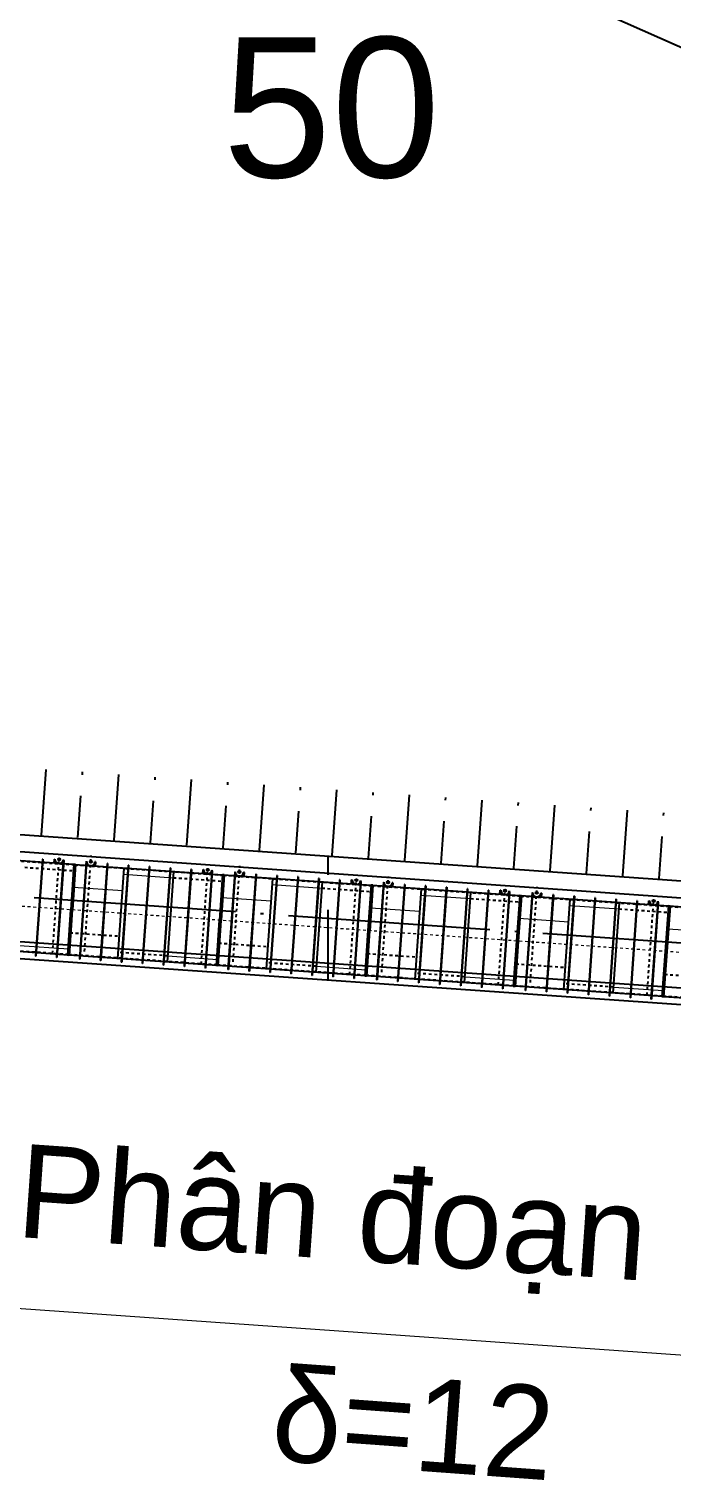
# Model space of a CAD drawing. Header units: inches. Extents: x 444671 to 463716, y 1783086 to 1794968.
# Drawn here: x 457347.7 to 457370.7, y 1787259.3 to 1787311.1 of the extents above; entities that cross this region are included whole.
import ezdxf

# ---------------------------------------------------------------- set-up
doc = ezdxf.new("R2010")
doc.units = ezdxf.units.IN
doc.header["$MEASUREMENT"] = 0
for name, pattern in [('ACAD_ISO04W100', [30, 24, -3, 0, -3]), ('CENTER', [2, 1.25, -0.25, 0.25, -0.25]), ('DASHED2', [9.525, 6.35, -3.175]), ('HIDDEN', [0.375, 0.25, -0.125])]:
    doc.linetypes.add(name, pattern=pattern)
for name, color, linetype in [('4', 4, 'Continuous'), ('Bao', 137, 'Continuous'), ('CONGTRINH', 2, 'Continuous'), ('CTTRINH', 4, 'Continuous'), ('Dong', 252, 'HIDDEN'), ('khoanmoi', 3, 'Continuous'), ('KHUAT', 8, 'DASHED2'), ('Tam', 1, 'CENTER'), ('Tim', 1, 'ACAD_ISO04W100')]:
    doc.layers.add(name, color=color, linetype=linetype)
for name, color, linetype, lineweight in [('doi', 33, 'Continuous', 25), ('manh', 128, 'Continuous', 15), ('Texdoi', 40, 'Continuous', 15)]:
    doc.layers.add(name, color=color, linetype=linetype, lineweight=lineweight)
doc.styles.add('25', font='', dxfattribs={"height": 5})
doc.styles.add('Arial', font='arial.ttf')
doc.styles.get('25').set_extended_font_data('.VnArial')
doc.linetypes.add('_llA', pattern='A,2,-0.2,["xxxx",Standard,S=0.1,R=0,X=-0.1,Y=-0.05],-0.34', length=2.54)
doc.linetypes.add('NEN_DA1', pattern='A,1.5,-0.15,["Y",Standard,S=0.2,R=0,X=-0.15,Y=-0.2],-0.005', length=1.655)
doc.dimstyles.new('1-1', dxfattribs={"dimtxt": 2, "dimasz": 2.5, "dimexe": 1, "dimexo": 0, "dimgap": 1, "dimtad": 1, "dimtoh": 1, "dimdec": 0, "dimzin": 0, "dimdsep": 46, "dimtxsty": 'Standard', "dimcen": 0.09, "dimclrd": 3, "dimclre": 3, "dimclrt": 4, "dimadec": 0, "dimazin": 0, "dimtfac": 1, "dimtdec": 0, "dimtmove": 0, "dimatfit": 0, "dimfxl": 0, "dimtolj": 1, "dimtzin": 0, "dimarcsym": 0})

# ---------------------------------------------------------------- blocks, each defined once
blk = doc.blocks.new('*D141')
at = {"layer": 'Bao', "color": 3, "lineweight": -2, "ltscale": 0.2, "transparency": 16777216}
for p, q in [((-762204, 175009), (-763321, 159058)), ((-714459, 171667), (-715576, 155716)), ((-759048, 160430), (-719616, 157670))]:
    blk.add_line(p, q, dxfattribs=at)
at = {"layer": 'Bao', "color": 3, "ltscale": 0.2, "transparency": 16777216}
for points in [[(-759000, 161123), (-759097, 159737), (-763205, 160721)], [(-719567, 158362), (-719664, 156977), (-715459, 157379)]]:
    blk.add_solid(points, dxfattribs=at)
at = {"layer": 'Defpoints', "color": 0, "ltscale": 0.2, "transparency": 16777216}
for p in [(-762204, 175009), (-714459, 171667), (-715459, 157379)]:
    blk.add_point(p, dxfattribs=at)
at = {"layer": 'Bao', "color": 4, "ltscale": 0.2, "transparency": 16777216, "insert": (-739064, 162882), "char_height": 3333.33, "attachment_point": 5, "rotation": 355.9956}
blk.add_mtext('\\A1;{\\f.VnArial|b0|i0|c0|p34;Ph©n ®o¹n 13}', dxfattribs=at)
blk = doc.blocks.new('A$C491C4D06')
at = {"layer": 'Bao'}
for p, q in [((-751505.4, 175880.2), (-756778.5, 176249.3)), ((-752618.3, 176078.1), (-752632.3, 176079.1)), ((-752211.7, 175929.6), (-752201.2, 176079.3)), ((-752201.2, 176079.3), (-752181.3, 176077.9)), ((-752191.8, 175928.2), (-752181.3, 176077.9)), ((-751882, 176056.9), (-751892.5, 175907.3)), ((-751504.7, 175890.2), (-751618.2, 174270.1)), ((-751586.5, 174263.9), (-751473.5, 175877.9)), ((-751444.9, 175886), (-751558.3, 174265.9)), ((-751444.9, 175886), (-751504.7, 175890.2)), ((-746200.4, 175508.8), (-751473.5, 175877.9)), ((-751062.5, 175849.2), (-751052, 175998.8)), ((-750752.8, 175977.8), (-750763.3, 175828.2)), ((-750732.8, 175976.4), (-750752.8, 175977.8)), ((-750732.8, 175976.4), (-750743.3, 175826.8)), ((-750306, 175916.5), (-750319.9, 175917.5)), ((-749933.7, 172528.2), (-749707.7, 175756.3)), ((-749557.8, 175864.1), (-749571.8, 175865)), ((-748809.7, 175811.6), (-748823.6, 175812.6)), ((-748168, 172404.6), (-747942, 175632.7)), ((-748061.5, 175759.2), (-748075.4, 175760.2)), ((-747313.3, 175706.8), (-747327.3, 175707.8)), ((-746906.7, 175558.3), (-746896.2, 175707.9)), ((-746896.2, 175707.9), (-746876.3, 175706.5)), ((-746886.7, 175556.9), (-746876.3, 175706.5)), ((-746577, 175685.5), (-746587.5, 175535.9)), ((-745757.5, 175477.8), (-745747, 175627.4)), ((-745447.8, 175606.5), (-745458.2, 175456.8)), ((-745427.8, 175605.1), (-745447.8, 175606.5)), ((-745427.8, 175605.1), (-745438.3, 175455.4)), ((-746199.7, 175518.8), (-746313.1, 173898.7)), ((-746281.5, 173892.5), (-746168.5, 175506.6)), ((-746139.9, 175514.6), (-746253.3, 173894.6)), ((-746139.9, 175514.6), (-746199.7, 175518.8)), ((-740895.4, 175137.4), (-746168.5, 175506.6)), ((-745001, 175545.1), (-745014.9, 175546.1)), ((-744628.7, 172156.9), (-744402.7, 175385)), ((-744252.8, 175492.7), (-744266.8, 175493.7)), ((-743504.6, 175440.3), (-743518.6, 175441.2)), ((-742863, 172033.3), (-742637, 175261.4)), ((-742756.5, 175387.8), (-742770.4, 175388.8)), ((-742008.3, 175335.4), (-742022.3, 175336.4)), ((-741601.7, 175186.9), (-741591.2, 175336.5)), ((-741591.2, 175336.5), (-741571.2, 175335.1)), ((-741581.7, 175185.5), (-741571.2, 175335.1)), ((-741272, 175314.2), (-741282.5, 175164.5)), ((-740894.7, 175147.4), (-741008.1, 173527.4)), ((-740976.5, 173521.2), (-740863.5, 175135.2)), ((-740834.9, 175143.2), (-740948.3, 173523.2)), ((-740834.9, 175143.2), (-740894.7, 175147.4)), ((-735590.4, 174766.1), (-740863.5, 175135.2)), ((-740452.5, 175106.4), (-740442, 175256.1)), ((-740142.7, 175235.1), (-740153.2, 175085.5)), ((-740122.8, 175233.7), (-740142.7, 175235.1)), ((-740122.8, 175233.7), (-740133.3, 175084.1)), ((-739695.9, 175173.8), (-739709.9, 175174.7)), ((-738947.8, 175121.3), (-738961.7, 175122.3)), ((-738199.6, 175068.9), (-738213.6, 175069.9)), ((-739323.7, 171785.5), (-739097.7, 175013.6)), ((-737558, 171661.9), (-737332, 174890)), ((-737451.4, 175016.5), (-737465.4, 175017.4)), ((-736703.3, 174964), (-736717.3, 174965)), ((-736296.7, 174815.5), (-736286.2, 174965.2)), ((-736286.2, 174965.2), (-736266.2, 174963.8)), ((-736276.7, 174814.1), (-736266.2, 174963.8)), ((-735967, 174942.8), (-735977.4, 174793.2)), ((-735589.7, 174776), (-735703.1, 173156)), ((-735671.5, 173149.8), (-735558.5, 174763.8)), ((-735529.8, 174771.9), (-735643.3, 173151.8)), ((-735529.8, 174771.9), (-735589.7, 174776)), ((-730285.4, 174394.7), (-735558.5, 174763.8)), ((-735147.5, 174735.1), (-735137, 174884.7)), ((-734837.7, 174863.7), (-734848.2, 174714.1)), ((-734817.8, 174862.3), (-734837.7, 174863.7)), ((-734817.8, 174862.3), (-734828.3, 174712.7)), ((-734390.9, 174802.4), (-734404.9, 174803.4)), ((-734018.6, 171414.1), (-733792.7, 174642.2)), ((-733642.8, 174750), (-733656.7, 174750.9)), ((-732894.6, 174697.5), (-732908.6, 174698.5)), ((-732146.4, 174645.1), (-732160.4, 174646.1)), ((-731398.3, 174592.7), (-731412.2, 174593.6)), ((-730991.6, 174444.2), (-730981.2, 174593.8)), ((-730981.2, 174593.8), (-730961.2, 174592.4)), ((-730971.7, 174442.8), (-730961.2, 174592.4)), ((-730661.9, 174571.4), (-730672.4, 174421.8)), ((-751622.4, 174266.4), (-751735.8, 172646.4)), ((-751594.2, 174268.4), (-751707.2, 172654.4)), ((-751562.6, 174262.2), (-751676, 172642.2)), ((-751562.6, 174262.2), (-751622.4, 174266.4)), ((-751558.3, 174265.9), (-751618.2, 174270.1)), ((-751586.2, 174267.9), (-751586.4, 174265.9)), ((-732253, 171290.5), (-732027, 174518.6)), ((-730284.7, 174404.7), (-730398.1, 172784.6)), ((-730366.4, 172778.4), (-730253.5, 174392.5)), ((-730224.8, 174400.5), (-730338.2, 172780.4)), ((-730224.8, 174400.5), (-730284.7, 174404.7)), ((-724980.4, 174023.3), (-730253.5, 174392.5)), ((-746317.4, 173895), (-746430.8, 172275)), ((-746289.2, 173897.1), (-746402.2, 172283)), ((-746257.6, 173890.8), (-746371, 172270.8)), ((-746257.6, 173890.8), (-746317.4, 173895)), ((-746253.3, 173894.6), (-746313.1, 173898.7)), ((-746281.2, 173896.5), (-746281.4, 173894.5)), ((-741012.4, 173523.7), (-741125.8, 171903.6)), ((-740984.2, 173525.7), (-741097.2, 171911.7)), ((-740952.5, 173519.5), (-741065.9, 171899.4)), ((-740952.5, 173519.5), (-741012.4, 173523.7)), ((-740948.3, 173523.2), (-741008.1, 173527.4)), ((-740976.2, 173525.1), (-740976.3, 173523.1)), ((-751707.2, 172654.4), (-756980.3, 173023.5)), ((-735707.4, 173152.3), (-735820.8, 171532.3)), ((-735679.2, 173154.3), (-735792.2, 171540.3)), ((-735647.5, 173148.1), (-735760.9, 171528.1)), ((-735647.5, 173148.1), (-735707.4, 173152.3)), ((-735643.3, 173151.8), (-735703.1, 173156)), ((-735671.2, 173153.8), (-735671.3, 173151.8)), ((-752861.1, 172614.9), (-752875, 172615.8)), ((-752861.1, 172614.5), (-752875, 172615.5)), ((-752112.9, 172562.1), (-752126.9, 172563.1)), ((-752112.9, 172562.5), (-752126.8, 172563.5)), ((-751676, 172642.2), (-751735.8, 172646.4)), ((-746402.2, 172283), (-751675.3, 172652.2)), ((-751296.9, 172505.4), (-751310.8, 172506.4)), ((-730402.4, 172780.9), (-730515.8, 171160.9)), ((-730374.1, 172783), (-730487.1, 171168.9)), ((-730342.5, 172776.7), (-730455.9, 171156.7)), ((-730342.5, 172776.7), (-730402.4, 172780.9)), ((-730338.2, 172780.4), (-730398.1, 172784.6)), ((-730366.2, 172782.4), (-730366.3, 172780.4)), ((-750548.7, 172453), (-750562.7, 172454)), ((-749800.5, 172400.6), (-749814.5, 172401.6)), ((-749052.4, 172348.3), (-749066.3, 172349.2)), ((-748304.2, 172295.9), (-748318.2, 172296.9)), ((-747556, 172243.5), (-747570, 172244.5)), ((-747556.1, 172243.2), (-747570, 172244.2)), ((-746807.9, 172191.1), (-746821.8, 172192.1)), ((-746807.9, 172190.7), (-746821.8, 172191.7)), ((-746371, 172270.8), (-746430.8, 172275)), ((-741097.2, 171911.7), (-746370.3, 172280.8)), ((-745991.9, 172134), (-746005.8, 172135)), ((-745243.7, 172081.6), (-745257.7, 172082.6)), ((-744495.5, 172029.3), (-744509.5, 172030.2)), ((-743747.4, 171976.9), (-743761.3, 171977.9)), ((-742999.2, 171924.5), (-743013.1, 171925.5)), ((-742251, 171872.1), (-742265, 171873.1)), ((-742251, 171871.8), (-742265, 171872.8)), ((-741502.8, 171819.8), (-741516.8, 171820.7)), ((-741502.9, 171819.4), (-741516.8, 171820.4)), ((-741065.9, 171899.4), (-741125.8, 171903.6)), ((-735792.2, 171540.3), (-741065.2, 171909.4)), ((-740686.8, 171762.6), (-740700.8, 171763.6)), ((-739938.7, 171710.3), (-739952.6, 171711.2)), ((-739190.5, 171657.9), (-739204.5, 171658.9)), ((-738442.3, 171605.5), (-738456.3, 171606.5)), ((-737694.2, 171553.1), (-737708.1, 171554.1)), ((-736946, 171500.8), (-736960, 171501.7)), ((-736946, 171500.4), (-736960, 171501.4)), ((-736197.8, 171448.4), (-736211.8, 171449.4)), ((-736197.8, 171448), (-736211.8, 171449)), ((-735760.9, 171528.1), (-735820.8, 171532.3)), ((-730487.1, 171168.9), (-735760.2, 171538)), ((-735381.8, 171391.3), (-735395.8, 171392.2)), ((-734633.7, 171338.9), (-734647.6, 171339.9)), ((-733885.5, 171286.5), (-733899.4, 171287.5)), ((-733137.3, 171234.1), (-733151.3, 171235.1)), ((-732389.1, 171181.8), (-732403.1, 171182.7)), ((-731641, 171129.1), (-731655, 171130)), ((-731641, 171129.4), (-731654.9, 171130.4)), ((-730892.8, 171077), (-730906.8, 171078)), ((-730892.8, 171076.6), (-730906.8, 171077.6)), ((-730455.9, 171156.7), (-730515.8, 171160.9)), ((-725182.1, 170797.5), (-730455.2, 171166.7))]:
    blk.add_line(p, q, dxfattribs=at)
at = {"layer": 'Bao', "ltscale": 0.2}
for p, q in [((-752632.3, 176079.4), (-752875, 172615.5)), ((-752618.3, 176078.4), (-752861.1, 172614.5)), ((-751884.1, 176026.6), (-752126.9, 172563.1)), ((-751870.1, 176026), (-752112.9, 172562.1)), ((-751870.2, 176025.7), (-751884, 176026.7)), ((-751481.5, 175878.5), (-751505.4, 175880.2)), ((-751068, 175971.8), (-751310.8, 172506.4)), ((-751054.1, 175968.8), (-751296.9, 172505.4)), ((-751054, 175970.7), (-751068, 175971.7)), ((-750319.9, 175917.5), (-750562.7, 172454)), ((-750306, 175916.5), (-750548.7, 172453)), ((-749571.8, 175865.1), (-749814.5, 172401.6)), ((-749557.8, 175864.1), (-749800.5, 172400.6)), ((-748823.5, 175814.5), (-749066.3, 172349.2)), ((-748809.5, 175813.5), (-749052.4, 172348.3)), ((-748075.4, 175760.4), (-748318.2, 172296.9)), ((-748061.5, 175759.4), (-748304.2, 172295.9)), ((-747327.3, 175708), (-747570, 172244.2)), ((-747313.3, 175707), (-747556.1, 172243.2)), ((-746579.1, 175655.2), (-746821.8, 172191.7)), ((-746565.1, 175654.6), (-746807.9, 172190.7)), ((-746565.1, 175654.3), (-746579, 175655.3)), ((-745763, 175600.5), (-746005.8, 172135)), ((-745749.1, 175597.5), (-745991.9, 172134)), ((-745749, 175599.4), (-745763, 175600.3)), ((-746176.5, 175507.1), (-746200.4, 175508.8)), ((-745014.9, 175546.1), (-745257.7, 172082.6)), ((-745001, 175545.1), (-745243.7, 172081.6)), ((-744266.8, 175493.7), (-744509.5, 172030.2)), ((-744252.8, 175492.8), (-744495.5, 172029.3)), ((-743518.5, 175443.2), (-743761.3, 171977.9)), ((-743504.5, 175442.2), (-743747.4, 171976.9)), ((-742770.4, 175389), (-743013.1, 171925.5)), ((-742756.4, 175388), (-742999.2, 171924.5)), ((-742022.3, 175336.6), (-742265, 171872.8)), ((-742008.3, 175335.6), (-742251, 171871.8)), ((-741274.1, 175283.9), (-741516.8, 171820.4)), ((-741260.1, 175283.3), (-741502.9, 171819.4)), ((-741260.1, 175283), (-741274, 175283.9)), ((-740871.5, 175135.8), (-740895.4, 175137.4)), ((-740457.9, 175229.1), (-740700.8, 171763.6)), ((-740444.1, 175226.1), (-740686.8, 171762.6)), ((-740444, 175228), (-740457.9, 175229)), ((-739709.9, 175174.7), (-739952.6, 171711.2)), ((-739695.9, 175173.8), (-739938.7, 171710.3)), ((-738961.7, 175122.4), (-739204.5, 171658.9)), ((-738947.8, 175121.4), (-739190.5, 171657.9)), ((-738213.5, 175071.8), (-738456.3, 171606.5)), ((-738199.5, 175070.8), (-738442.3, 171605.5)), ((-737465.4, 175017.6), (-737708.1, 171554.1)), ((-737451.4, 175016.6), (-737694.2, 171553.1)), ((-736717.2, 174965.2), (-736960, 171501.4)), ((-736703.3, 174964.3), (-736946, 171500.4)), ((-735969.1, 174912.5), (-736211.8, 171449)), ((-735955.1, 174911.9), (-736197.8, 171448)), ((-735955.1, 174911.6), (-735969, 174912.6)), ((-735566.5, 174764.4), (-735590.4, 174766.1)), ((-735152.9, 174857.7), (-735395.8, 171392.2)), ((-735139.1, 174854.7), (-735381.8, 171391.3)), ((-735139, 174856.6), (-735152.9, 174857.6)), ((-734404.9, 174803.4), (-734647.6, 171339.9)), ((-734390.9, 174802.4), (-734633.7, 171338.9)), ((-733656.7, 174751), (-733899.4, 171287.5)), ((-733642.8, 174750), (-733885.5, 171286.5)), ((-732908.4, 174700.4), (-733151.3, 171235.1)), ((-732894.5, 174699.4), (-733137.3, 171234.1)), ((-732160.4, 174646.2), (-732403.1, 171182.7)), ((-732146.4, 174645.3), (-732389.1, 171181.8)), ((-731412.2, 174593.9), (-731655, 171130)), ((-731398.3, 174592.9), (-731641, 171129.1)), ((-730664.1, 174541.1), (-730906.8, 171077.6)), ((-730650.1, 174540.5), (-730892.8, 171076.6)), ((-730650.1, 174540.2), (-730664, 174541.2)), ((-730261.4, 174393), (-730285.4, 174394.7))]:
    blk.add_line(p, q, dxfattribs=at)
at = {"layer": 'Bao'}
for centre in [(-752031.6, 176067.4), (-750902.4, 175988.3), (-746726.6, 175696), (-745597.4, 175616.9), (-741421.6, 175324.7), (-740292.4, 175245.6), (-736116.6, 174953.3), (-734987.4, 174874.2), (-730811.6, 174581.9)]:
    blk.add_circle(centre, 40, dxfattribs=at)
for centre in [(-752031.6, 176067.4), (-750902.4, 175988.3), (-746726.6, 175696), (-745597.4, 175616.9), (-741421.6, 175324.7), (-740292.4, 175245.6), (-736116.6, 174953.3), (-734987.4, 174874.2), (-730811.6, 174581.9)]:
    blk.add_arc(centre, 150, 355.99118, 175.99118, dxfattribs=at)
at = {"layer": 'KHUAT', "ltscale": 5}
for p, q in [((-751482.6, 175862.5), (-756779.7, 176233.4)), ((-753262.3, 175786.1), (-751496.6, 175662.5)), ((-751594.2, 174268.4), (-751481.5, 175878.5)), ((-746177.6, 175491.2), (-751474.6, 175862)), ((-747957.3, 175414.8), (-746191.6, 175291.2)), ((-746289.2, 173897.1), (-746176.5, 175507.1)), ((-740872.6, 175119.8), (-746169.6, 175490.6)), ((-740984.2, 173525.7), (-740871.5, 175135.8)), ((-735567.6, 174748.4), (-740864.6, 175119.2)), ((-742652.3, 175043.4), (-740886.6, 174919.8)), ((-737347.3, 174672), (-735581.6, 174548.4)), ((-735679.2, 173154.3), (-735566.5, 174764.4)), ((-730262.6, 174377.1), (-735559.6, 174747.9)), ((-751586.5, 174263.9), (-751699.2, 172653.8)), ((-732042.2, 174300.7), (-730276.6, 174177)), ((-730374.1, 172783), (-730261.4, 174393)), ((-724957.5, 174005.7), (-730254.6, 174376.5)), ((-746281.5, 173892.5), (-746394.2, 172282.5)), ((-740976.5, 173521.2), (-741089.2, 171911.1)), ((-751706.1, 172670.4), (-757003.1, 173041.2)), ((-751643.4, 173451.9), (-749877.7, 173328.3)), ((-746338.3, 173080.5), (-744572.7, 172956.9)), ((-735671.5, 173149.8), (-735784.2, 171539.7)), ((-751675.3, 172652.2), (-751699.2, 172653.8)), ((-746401.1, 172299), (-751698.1, 172669.8)), ((-748152.7, 172622.6), (-749918.4, 172746.2)), ((-741033.3, 172709.1), (-739267.6, 172585.5)), ((-730366.4, 172778.4), (-730479.2, 171168.4)), ((-746370.3, 172280.8), (-746394.2, 172282.5)), ((-741096.1, 171927.6), (-746393.1, 172298.4)), ((-742847.7, 172251.2), (-744613.4, 172374.8)), ((-737542.7, 171879.9), (-739308.4, 172003.5)), ((-735728.3, 172337.8), (-733962.6, 172214.2)), ((-730423.3, 171966.4), (-728657.6, 171842.8)), ((-741065.2, 171909.4), (-741089.2, 171911.1)), ((-735791, 171556.2), (-741088.1, 171927.1)), ((-735760.2, 171538), (-735784.2, 171539.7)), ((-730486, 171184.9), (-735783.1, 171555.7)), ((-732237.7, 171508.5), (-734003.4, 171632.1)), ((-730455.2, 171166.7), (-730479.2, 171168.4)), ((-725181, 170813.5), (-730478, 171184.3))]:
    blk.add_line(p, q, dxfattribs=at)
at = {"layer": 'manh', "color": 1, "linetype": 'CENTER', "ltscale": 0.05}
blk.add_line((-712356.3, 171519.6), (-1133025.9, 200968), dxfattribs=at)
at = {"layer": 'manh'}
for p, q in [((-751529.4, 175079.9), (-749763.7, 174956.3)), ((-749723, 175538.4), (-747957.3, 175414.8)), ((-744417.9, 175167), (-742652.3, 175043.4)), ((-746224.4, 174708.5), (-744458.7, 174584.9)), ((-739112.9, 174795.6), (-737347.3, 174672)), ((-740919.4, 174337.2), (-739153.7, 174213.6)), ((-733807.9, 174424.3), (-732042.2, 174300.7)), ((-735614.3, 173965.8), (-733848.7, 173842.2)), ((-730309.3, 173594.4), (-728543.6, 173470.8)), ((-753457.8, 172994), (-751692.1, 172870.4)), ((-748152.7, 172622.6), (-746387.1, 172499)), ((-742847.7, 172251.2), (-741082.1, 172127.6)), ((-737542.7, 171879.9), (-735777, 171756.3)), ((-732237.7, 171508.5), (-730472, 171384.9))]:
    blk.add_line(p, q, dxfattribs=at)
at = {"layer": 'Tam', "ltscale": 3}
for p, q in [((-752268.3, 172699.3), (-752028.4, 176121.9)), ((-751127.1, 172782.2), (-750887.2, 176204.8)), ((-746963.3, 172327.9), (-746723.4, 175750.6)), ((-745822.1, 172410.8), (-745582.2, 175833.5)), ((-741658.3, 171956.5), (-741418.4, 175379.2)), ((-740517.1, 172039.4), (-740277.2, 175462.1)), ((-735212.1, 171668.1), (-734972.2, 175090.7)), ((-736353.3, 171585.2), (-736113.4, 175007.8)), ((-731048.2, 171213.8), (-730808.4, 174636.4))]:
    blk.add_line(p, q, dxfattribs=at)
at = {"layer": 'Tam'}
for p, q in [((-751969.3, 176063), (-752094, 176071.8)), ((-750840, 175984.3), (-750964.8, 175993.1)), ((-746664.3, 175691.7), (-746789, 175700.4)), ((-745535, 175612.9), (-745659.7, 175621.7)), ((-741359.2, 175320.3), (-741484, 175329)), ((-740230, 175241.6), (-740354.7, 175250.3)), ((-736054.2, 174948.9), (-736179, 174957.7)), ((-734925, 174870.2), (-735049.7, 174878.9)), ((-730749.2, 174577.5), (-730873.9, 174586.3))]:
    blk.add_line(p, q, dxfattribs=at)
at = {"layer": 'Bao', "ltscale": 0.2, "insert": (-744276.6, 157951.1), "char_height": 3333.333, "width": 28094.706, "attachment_point": 1, "rotation": 355.84487, "style": 'Arial'}
blk.add_mtext('{\\fSymbol|b0|i0|c2|p18;d=12}', dxfattribs=at)
at = {"layer": 'Bao', "ltscale": 0.2}
dim = blk.add_aligned_dim(p1=(-762204.4, 175009.2), p2=(-714459.2, 171666.9), distance=-14323.1, text='{\\f.VnArial|b0|i0|c0|p34;Ph©n ®o¹n 13}', dimstyle='1-1', override={"dimscale": 1666.666684, "dimlfac": -1}, dxfattribs=at)
dim.commit()
dim.dimension.update_dxf_attribs({"geometry": '*D141', "text_midpoint": (-739063.8, 162882.1)})

msp = doc.modelspace()

# ---------------------------------------------------------------- linework, layer by layer
at = {"layer": '4', "linetype": 'NEN_DA1', "ltscale": 10}
msp.add_line((456969.7969, 1787304.3207), (457386.7099, 1787275.1368), dxfattribs=at)
msp.add_lwpolyline([(457379.5745, 1787280.0471), (456973.6481, 1787308.4619)], dxfattribs=at)
at = {"layer": 'CONGTRINH', "ltscale": 10}
for p, q in [((456973.6062, 1787307.8634), (457386.9752, 1787278.9275)), ((456973.3828, 1787304.6712), (457386.7518, 1787275.7353))]:
    msp.add_line(p, q, dxfattribs=at)
at = {"layer": 'CONGTRINH', "color": 3, "linetype": 'HIDDEN', "ltscale": 10}
msp.add_lwpolyline([(457358.3845, 1787277.1196), (457358.3845, 1787281.5304)], dxfattribs=at)
at = {"layer": 'CTTRINH', "color": 4, "linetype": 'ByBlock'}
for p, q in [((457348.1577, 1787282.291), (457348.3224, 1787284.6353)), ((457350.7513, 1787282.1088), (457350.916, 1787284.453)), ((457353.3449, 1787281.9265), (457353.5096, 1787284.2707)), ((457355.9385, 1787281.7442), (457356.1032, 1787284.0884)), ((457358.5321, 1787281.5619), (457358.6968, 1787283.9062)), ((457361.1257, 1787281.3797), (457361.2904, 1787283.7239)), ((457363.7193, 1787281.1974), (457363.884, 1787283.5416)), ((457366.3129, 1787281.0151), (457366.4776, 1787283.3593)), ((457368.9065, 1787280.8328), (457369.0712, 1787283.177))]:
    msp.add_line(p, q, dxfattribs=at)
at = {"layer": 'doi', "linetype": '_llA', "ltscale": 20, "flags": 128}
msp.add_lwpolyline([(457300.5286, 1787325.863), (457311.0433, 1787324.1422), (457326.4882, 1787321.8932), (457344.6711, 1787318.855), (457355.9905, 1787316.2246), (457358.0311, 1787315.7802), (457366.4013, 1787312.4466), (457383.5362, 1787304.8634), (457404.8325, 1787293.6111), (457430.505, 1787279.0214)], dxfattribs=at)
at = {"layer": 'Dong', "color": 3, "ltscale": 6}
for p, q in [((457349.4545, 1787282.1999), (457349.6192, 1787284.5441)), ((457352.0481, 1787282.0176), (457352.2128, 1787284.3618)), ((457354.6417, 1787281.8354), (457354.8064, 1787284.1796)), ((457357.2353, 1787281.6531), (457357.4, 1787283.9973)), ((457359.8289, 1787281.4708), (457359.9936, 1787283.815)), ((457362.4225, 1787281.2885), (457362.5872, 1787283.6327)), ((457365.0161, 1787281.1062), (457365.1808, 1787283.4505)), ((457367.6097, 1787280.924), (457367.7744, 1787283.2682)), ((457370.2033, 1787280.7417), (457370.368, 1787283.0859))]:
    msp.add_line(p, q, dxfattribs=at)
at = {"layer": 'Tim', "ltscale": 0.3}
msp.add_line((456440.1145, 1787343.6039), (457400.8161, 1787276.3548), dxfattribs=at)

# ---------------------------------------------------------------- block references
at = {"layer": 'Texdoi', "xscale": 0.0009999999892897904, "yscale": 0.0009999999310821295, "zscale": 0.001}
msp.add_blockref('A$C491C4D06', (458100.8161, 1787105.3548), dxfattribs=at)

# ---------------------------------------------------------------- texts
at = {"layer": 'khoanmoi', "insert": (457354.6175, 1787310.7698), "char_height": 5, "width": 10, "attachment_point": 1, "style": '25'}
msp.add_mtext('50', dxfattribs=at)

doc.saveas('drawing.dxf')
